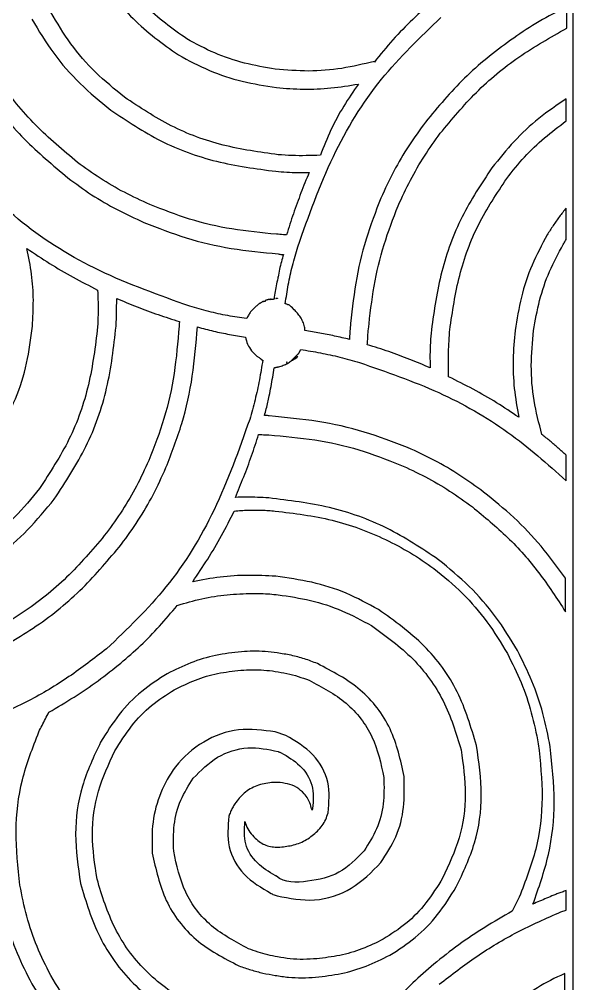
# Model space of a CAD drawing. Extents: x 0 to 371, y 0 to 260.
# Drawn here: x 345.78 to 370.44, y 79.53 to 122.5 of the extents above; entities that cross this region are included whole.
import ezdxf

# ---------------------------------------------------------------- set-up
doc = ezdxf.new("R2010")
doc.units = 0
doc.layers.add('Layer_1', color=7, linetype='CONTINUOUS')

msp = doc.modelspace()

# ---------------------------------------------------------------- linework, layer by layer
at = {"layer": 'Layer_1', "color": 7}
for points in [[(0.02646, 259.95312), (370.443122, 259.95312), (370.443122, 0.661457), (0.02646, 0.661457)], [(350.123332, 110.066873)], [(356.951328, 110.016232)], [(357.273273, 110.077726)], [(356.658329, 109.934582)], [(353.72156, 108.796667)], [(357.716662, 107.235522)], [(357.901659, 107.288748)], [(356.284711, 100.634374)], [(356.181867, 96.92349)]]:
    msp.add_lwpolyline(points, close=True, dxfattribs=at)
for points in [[(370.178431, 122.105415), (370.178431, 123.031456)], [(361.605825, 120.59698), (361.605825, 120.623335)], [(370.152079, 117.977502), (370.152079, 118.95677)], [(370.152079, 112.685835), (370.152079, 114.088334)], [(357.319787, 111.01927), (357.319787, 111.045625)], [(356.922912, 110.013647), (356.89656, 110.013647)], [(357.055204, 110.013647), (357.028851, 110.013647), (357.002499, 110.013647), (356.949265, 110.013647)], [(357.134791, 110.040002), (357.107909, 110.040002)], [(357.293435, 110.066873), (357.213848, 110.066873)], [(356.341041, 109.722709), (356.208749, 109.590417)], [(356.711034, 109.934582), (356.684681, 109.934582), (356.658329, 109.934582)], [(356.737916, 109.960937), (356.764268, 109.960937)], [(357.663957, 109.828645), (357.637076, 109.828645)], [(358.03395, 109.564062), (357.954893, 109.643127), (357.901659, 109.696353)], [(358.510412, 108.63802), (358.510412, 108.69073)], [(358.113537, 107.500105), (358.193124, 107.579687)], [(358.245829, 107.632397), (358.325415, 107.791044)], [(357.901659, 107.288748), (357.92854, 107.315103), (358.007598, 107.394169)], [(357.134791, 106.970939), (357.161143, 106.970939)], [(370.152079, 101.943855), (370.152079, 103.08177)], [(370.125726, 96.096667), (370.125726, 97.604586)], [(357.663957, 90.593127), (357.187496, 90.75229)], [(357.293435, 88.503332), (357.028851, 88.503332)], [(357.187496, 85.61927), (357.399374, 85.61927)], [(368.061765, 83.396667), (367.744476, 82.761564)], [(369.913848, 82.735209), (370.152079, 82.81479), (370.152079, 83.687606)], [(370.099374, 79.057397), (370.099374, 79.983439)]]:
    msp.add_lwpolyline(points, dxfattribs=at)
for points, knots in [([(348.508951, 126.973335), (348.756115, 126.156789), (349.247881, 124.532166), (350.77769, 122.41169), (352.169622, 121.418034), (352.874576, 120.91479)], [0, 0, 0, 0, 2.54814, 5.069855, 7.657553, 7.657553, 7.657553, 7.657553]), ([(353.245098, 121.628958), (352.60273, 122.08803), (351.330804, 122.997016), (349.930243, 124.931037), (349.477092, 126.415111), (349.249996, 127.158853)], [0, 0, 0, 0, 2.359117, 4.671186, 6.993906, 6.993906, 6.993906, 6.993906]), ([(364.251659, 123.34875), (363.937362, 123.069505), (363.30597, 122.508527), (362.41397, 121.595467), (361.876427, 120.931317), (361.605825, 120.59698)], [0, 0, 0, 0, 1.261157, 2.533544, 3.823379, 3.823379, 3.823379, 3.823379]), ([(370.178431, 123.031456), (370.158614, 123.022407), (370.117346, 123.003561), (370.054527, 122.979756), (369.193286, 122.587814), (367.656729, 121.612775), (365.567319, 119.950249), (364.440011, 118.595692), (363.881665, 117.924792)], [0, 0, 0, 0, 0.065342, 0.136071, 0.201412, 2.903263, 5.564705, 8.17648, 8.17648, 8.17648, 8.17648]), ([(346.339579, 122.50229), (346.650924, 121.989694), (347.272512, 120.966314), (348.465984, 119.603841), (349.392713, 118.838723), (349.858749, 118.453958)], [0, 0, 0, 0, 1.797007, 3.587658, 5.399076, 5.399076, 5.399076, 5.399076]), ([(350.466973, 119.035835), (350.027573, 119.393919), (349.155324, 120.104747), (348.042206, 121.380558), (347.471321, 122.340082), (347.186034, 122.819583)], [0, 0, 0, 0, 1.698782, 3.372239, 5.043885, 5.043885, 5.043885, 5.043885]), ([(358.193124, 112.368542), (358.675155, 113.729042), (359.608282, 116.362731), (361.743811, 119.881708), (363.646027, 121.699089), (364.569476, 122.581355)], [0, 0, 0, 0, 4.325799, 8.373985, 12.193381, 12.193381, 12.193381, 12.193381]), ([(364.543124, 117.42198), (365.060926, 118.045591), (366.103048, 119.300663), (368.011584, 120.884713), (369.452502, 121.69646), (370.178431, 122.105415)], [0, 0, 0, 0, 2.42846, 4.88749, 7.384141, 7.384141, 7.384141, 7.384141]), ([(348.376659, 116.125419), (347.73717, 116.662544), (346.450776, 117.743023), (344.837256, 119.718446), (344.005986, 121.200626), (343.587807, 121.946252)], [0, 0, 0, 0, 2.501839, 5.032693, 7.594724, 7.594724, 7.594724, 7.594724]), ([(357.187496, 120.279687), (356.728681, 120.359318), (355.809102, 120.51892), (354.476148, 120.965564), (353.654674, 121.408244), (353.245098, 121.628958)], [0, 0, 0, 0, 1.39603, 2.797992, 4.192055, 4.192055, 4.192055, 4.192055]), ([(342.926348, 121.549377), (343.365328, 120.761835), (344.236722, 119.19853), (345.934955, 117.126696), (347.284844, 115.997089), (347.953431, 115.437605)], [0, 0, 0, 0, 2.701851, 5.363294, 7.97507, 7.97507, 7.97507, 7.97507]), ([(352.874576, 120.91479), (353.32774, 120.671228), (354.235002, 120.183604), (355.71282, 119.703082), (356.730901, 119.540776), (357.240201, 119.459581)], [0, 0, 0, 0, 1.541296, 3.085767, 4.63181, 4.63181, 4.63181, 4.63181]), ([(361.605825, 120.623335), (361.124452, 120.508811), (360.161044, 120.279606), (358.671707, 120.15757), (357.682612, 120.23895), (357.187496, 120.279687)], [0, 0, 0, 0, 1.483276, 2.968589, 4.457329, 4.457329, 4.457329, 4.457329]), ([(357.240201, 119.459581), (357.641664, 119.427859), (358.450164, 119.363974), (359.675562, 119.418001), (360.485038, 119.551279), (360.891662, 119.618228)], [0, 0, 0, 0, 1.207444, 2.431651, 3.667319, 3.667319, 3.667319, 3.667319]), ([(360.891662, 119.618228), (360.668948, 119.292698), (360.220042, 118.636555), (359.647798, 117.574623), (359.349032, 116.822754), (359.198223, 116.443228)], [0, 0, 0, 0, 1.182846, 2.384164, 3.60865, 3.60865, 3.60865, 3.60865]), ([(357.319787, 116.469583), (356.494199, 116.583108), (354.854691, 116.808553), (352.51205, 117.67296), (351.147453, 118.582351), (350.466973, 119.035835)], [0, 0, 0, 0, 2.496035, 4.956793, 7.404471, 7.404471, 7.404471, 7.404471]), ([(370.152079, 118.95677), (369.739074, 118.6762), (368.91024, 118.113143), (367.79792, 117.077891), (367.164261, 116.286636), (366.844787, 115.887707)], [0, 0, 0, 0, 1.496495, 3.003224, 4.535316, 4.535316, 4.535316, 4.535316]), ([(349.858749, 118.453958), (350.587186, 117.968508), (352.049604, 116.993914), (354.56625, 116.077921), (356.326935, 115.845581), (357.213848, 115.728544)], [0, 0, 0, 0, 2.619891, 5.259719, 7.939247, 7.939247, 7.939247, 7.939247]), ([(363.881665, 117.924792), (363.630092, 117.577116), (363.120843, 116.873331), (362.456025, 115.739895), (362.084015, 114.939609), (361.89729, 114.537919)], [0, 0, 0, 0, 1.287007, 2.605232, 3.933695, 3.933695, 3.933695, 3.933695]), ([(367.506245, 115.41125), (367.763032, 115.735288), (368.274686, 116.380944), (369.168773, 117.237156), (369.824275, 117.730694), (370.152079, 117.977502)], [0, 0, 0, 0, 1.239336, 2.469414, 3.699884, 3.699884, 3.699884, 3.699884]), ([(362.664159, 114.19427), (362.840079, 114.576171), (363.190054, 115.335925), (363.81953, 116.416144), (364.302799, 117.087915), (364.543124, 117.42198)], [0, 0, 0, 0, 1.260982, 2.508596, 3.74276, 3.74276, 3.74276, 3.74276]), ([(359.198223, 116.443228), (358.986932, 116.436245), (358.566378, 116.422345), (357.939419, 116.426805), (357.525144, 116.455406), (357.319787, 116.469583)], [0, 0, 0, 0, 0.634212, 1.262339, 1.879756, 1.879756, 1.879756, 1.879756]), ([(353.37739, 109.722709), (352.01689, 110.20474), (349.383201, 111.137867), (345.864226, 113.273398), (344.046845, 115.175614), (343.164579, 116.099064)], [0, 0, 0, 0, 4.325799, 8.373984, 12.193381, 12.193381, 12.193381, 12.193381]), ([(351.604893, 114.24698), (351.222957, 114.42287), (350.463124, 114.772789), (349.382623, 115.401904), (348.710762, 115.885124), (348.376659, 116.125419)], [0, 0, 0, 0, 1.261045, 2.508749, 3.742947, 3.742947, 3.742947, 3.742947]), ([(357.213848, 115.728544), (357.375097, 115.714302), (357.70108, 115.68551), (358.195652, 115.676225), (358.528188, 115.675964), (358.695409, 115.675833)], [0, 0, 0, 0, 0.485488, 0.981473, 1.483178, 1.483178, 1.483178, 1.483178]), ([(358.695409, 115.675833), (358.573587, 115.373682), (358.328932, 114.766874), (357.990507, 113.841375), (357.790615, 113.213018), (357.69031, 112.897709)], [0, 0, 0, 0, 0.977334, 1.96277, 2.955324, 2.955324, 2.955324, 2.955324]), ([(366.844787, 115.887707), (366.373001, 115.173635), (365.422397, 113.734851), (364.51744, 111.266545), (364.270564, 109.535863), (364.146249, 108.664375)], [0, 0, 0, 0, 2.561757, 5.16169, 7.798819, 7.798819, 7.798819, 7.798819]), ([(347.953431, 115.437605), (348.300356, 115.180996), (348.999964, 114.663518), (350.139101, 114.006802), (350.938832, 113.63825), (351.34031, 113.45323)], [0, 0, 0, 0, 1.293786, 2.609047, 3.934959, 3.934959, 3.934959, 3.934959]), ([(364.966351, 108.664375), (365.085743, 109.47642), (365.32313, 111.091015), (366.165022, 113.400304), (367.060971, 114.743634), (367.506245, 115.41125)], [0, 0, 0, 0, 2.45932, 4.889889, 7.291337, 7.291337, 7.291337, 7.291337]), ([(361.89729, 114.537919), (361.661684, 113.929689), (361.183904, 112.696273), (360.734163, 110.728271), (360.592812, 109.376268), (360.52114, 108.69073)], [0, 0, 0, 0, 1.954999, 3.964496, 6.031497, 6.031497, 6.031497, 6.031497]), ([(357.240201, 112.924064), (356.578817, 112.988712), (355.273052, 113.116346), (353.376303, 113.553844), (352.189016, 114.018419), (351.604893, 114.24698)], [0, 0, 0, 0, 1.992575, 3.933927, 5.81399, 5.81399, 5.81399, 5.81399]), ([(361.341242, 108.69073), (361.412959, 109.334853), (361.554673, 110.607652), (361.993343, 112.457699), (362.442751, 113.621102), (362.664159, 114.19427)], [0, 0, 0, 0, 1.943386, 3.84017, 5.682105, 5.682105, 5.682105, 5.682105]), ([(370.152079, 114.088334), (370.04975, 113.963249), (369.845087, 113.713073), (369.567876, 113.311688), (369.393524, 113.036463), (369.305624, 112.897709)], [0, 0, 0, 0, 0.484647, 0.969317, 1.462103, 1.462103, 1.462103, 1.462103]), ([(351.34031, 113.45323), (351.961596, 113.20879), (353.223365, 112.712357), (355.236774, 112.24965), (356.620728, 112.117832), (357.319787, 112.051248)], [0, 0, 0, 0, 2.001067, 4.063967, 6.169534, 6.169534, 6.169534, 6.169534]), ([(357.69031, 112.897709), (357.643537, 112.899455), (357.54593, 112.903101), (357.396378, 112.919385), (357.292863, 112.922486), (357.240201, 112.924064)], [0, 0, 0, 0, 0.14038, 0.292952, 0.450952, 0.450952, 0.450952, 0.450952]), ([(369.305624, 112.897709), (369.069228, 112.455254), (368.596137, 111.56978), (368.119133, 110.13019), (367.957699, 109.136291), (367.876768, 108.63802)], [0, 0, 0, 0, 1.503159, 3.008233, 4.521331, 4.521331, 4.521331, 4.521331]), ([(370.019787, 112.474478), (370.03533, 112.498505), (370.06494, 112.544276), (370.106926, 112.616038), (370.136536, 112.661809), (370.152079, 112.685835)], [0, 0, 0, 0, 0.085838, 0.163521, 0.249359, 0.249359, 0.249359, 0.249359]), ([(346.365931, 108.823022), (346.3889, 109.210575), (346.434758, 109.984345), (346.355012, 111.148445), (346.203544, 111.908422), (346.127701, 112.28896)], [0, 0, 0, 0, 1.163995, 2.323974, 3.487322, 3.487322, 3.487322, 3.487322]), ([(346.127701, 112.28896), (346.460103, 112.064371), (347.12909, 111.612366), (348.183451, 110.999253), (348.910469, 110.625149), (349.276348, 110.436877)], [0, 0, 0, 0, 1.203234, 2.421603, 3.655969, 3.655969, 3.655969, 3.655969]), ([(357.637076, 109.828645), (357.677779, 110.111435), (357.759649, 110.680233), (357.946176, 111.528708), (358.110405, 112.087229), (358.193124, 112.368542)], [0, 0, 0, 0, 0.85693, 1.723612, 2.603132, 2.603132, 2.603132, 2.603132]), ([(368.69687, 108.63802), (368.776238, 109.085806), (368.934942, 109.9812), (369.378082, 111.275897), (369.806237, 112.075608), (370.019787, 112.474478)], [0, 0, 0, 0, 1.363155, 2.725773, 4.081693, 4.081693, 4.081693, 4.081693]), ([(357.319787, 112.051248), (357.346095, 112.04411), (357.398116, 112.029995), (357.478544, 112.02462), (357.531563, 112.024458), (357.558018, 112.024377)], [0, 0, 0, 0, 0.081581, 0.16132, 0.240729, 0.240729, 0.240729, 0.240729]), ([(357.558018, 112.024377), (357.524372, 111.916327), (357.45641, 111.698075), (357.377891, 111.362091), (357.339197, 111.133788), (357.319787, 111.01927)], [0, 0, 0, 0, 0.339427, 0.685611, 1.034027, 1.034027, 1.034027, 1.034027]), ([(357.319787, 111.045625), (357.295178, 110.933398), (357.246529, 110.711549), (357.187277, 110.375753), (357.152368, 110.152443), (357.134791, 110.040002)], [0, 0, 0, 0, 0.344646, 0.681296, 1.02272, 1.02272, 1.02272, 1.02272]), ([(349.276348, 110.436877), (349.283412, 110.254005), (349.297459, 109.890328), (349.297459, 109.343216), (349.283412, 108.979539), (349.276348, 108.796667)], [0, 0, 0, 0, 0.548995, 1.091782, 1.640777, 1.640777, 1.640777, 1.640777]), ([(350.096451, 108.823022), (350.103607, 108.957922), (350.118121, 109.231535), (350.123033, 109.646368), (350.123232, 109.926066), (350.123332, 110.066873)], [0, 0, 0, 0, 0.405228, 0.82191, 1.244346, 1.244346, 1.244346, 1.244346]), ([(350.123332, 110.066873), (350.42542, 109.937934), (351.032349, 109.678881), (351.967983, 109.333636), (352.606136, 109.135014), (352.92781, 109.034895)], [0, 0, 0, 0, 0.985275, 1.979534, 2.990112, 2.990112, 2.990112, 2.990112]), ([(356.89656, 110.013647), (356.881248, 110.012393), (356.853953, 110.010157), (356.82072, 109.993993), (356.796373, 109.987501), (356.779686, 109.986296), (356.770791, 109.98075), (356.764699, 109.973064), (356.755432, 109.969728), (356.74716, 109.9645), (356.741034, 109.962139), (356.737916, 109.960937)], [0, 0, 0, 0, 0.045619, 0.081319, 0.109622, 0.121043, 0.130714, 0.140091, 0.149836, 0.15947, 0.169464, 0.169464, 0.169464, 0.169464]), ([(356.949265, 110.013647), (356.949382, 110.014045), (356.949614, 110.014831), (356.950814, 110.015155), (356.952957, 110.019188), (356.939993, 110.013593), (356.932873, 110.014263), (356.926225, 110.013852), (356.922912, 110.013647)], [0, 0, 0, 0, 0.001162, 0.002294, 0.003407, 0.01295, 0.022484, 0.031958, 0.031958, 0.031958, 0.031958]), ([(356.951328, 110.016232), (356.95722, 110.017199), (356.969395, 110.019196), (356.984593, 110.025442), (357.013926, 110.044709), (356.977838, 110.038691), (356.958963, 110.035106), (356.953816, 110.022383), (356.951328, 110.016232)], [0, 0, 0, 0, 0.017372, 0.035898, 0.057483, 0.081236, 0.100832, 0.119172, 0.119172, 0.119172, 0.119172]), ([(357.107909, 110.040002), (357.106273, 110.032878), (357.102962, 110.018453), (357.078433, 110.013548), (357.063465, 110.013612), (357.055204, 110.013647)], [0, 0, 0, 0, 0.020156, 0.040808, 0.066249, 0.066249, 0.066249, 0.066249]), ([(357.213848, 110.066873), (357.220521, 110.067783), (357.234048, 110.069628), (357.252918, 110.077931), (357.266583, 110.077794), (357.273273, 110.077726)], [0, 0, 0, 0, 0.020148, 0.040845, 0.060696, 0.060696, 0.060696, 0.060696]), ([(357.273273, 110.077726), (357.275533, 110.07718), (357.280263, 110.076035), (357.287233, 110.072431), (357.291281, 110.068803), (357.293435, 110.066873)], [0, 0, 0, 0, 0.00696, 0.01457, 0.023222, 0.023222, 0.023222, 0.023222]), ([(355.917284, 109.167187), (355.634498, 109.207857), (355.065718, 109.289657), (354.21721, 109.475859), (353.6587, 109.640023), (353.37739, 109.722709)], [0, 0, 0, 0, 0.856908, 1.723535, 2.603017, 2.603017, 2.603017, 2.603017]), ([(356.208749, 109.590417), (356.167889, 109.551525), (356.085216, 109.472834), (355.9961, 109.323457), (355.943768, 109.219698), (355.917284, 109.167187)], [0, 0, 0, 0, 0.168472, 0.340879, 0.517537, 0.517537, 0.517537, 0.517537]), ([(356.658329, 109.934582), (356.642848, 109.92593), (356.613337, 109.909437), (356.570483, 109.88121), (356.53785, 109.855669), (356.505537, 109.851114), (356.493848, 109.832503), (356.460067, 109.828078), (356.426791, 109.795391), (356.388421, 109.754337), (356.356899, 109.733294), (356.341041, 109.722709)], [0, 0, 0, 0, 0.053143, 0.101304, 0.154447, 0.175151, 0.193764, 0.214468, 0.271328, 0.327494, 0.384354, 0.384354, 0.384354, 0.384354]), ([(356.658329, 109.934582), (356.651466, 109.9348), (356.639224, 109.93519), (356.6234, 109.926039), (356.593308, 109.901524), (356.628193, 109.913223), (356.637325, 109.929952), (356.651099, 109.932988), (356.658329, 109.934582)], [0, 0, 0, 0, 0.019574, 0.034912, 0.061979, 0.082727, 0.101511, 0.122259, 0.122259, 0.122259, 0.122259]), ([(356.764268, 109.960937), (356.758152, 109.954261), (356.748545, 109.943775), (356.729674, 109.933611), (356.717729, 109.934233), (356.711034, 109.934582)], [0, 0, 0, 0, 0.027074, 0.042528, 0.062232, 0.062232, 0.062232, 0.062232]), ([(357.796249, 109.775419), (357.780548, 109.776957), (357.749805, 109.779967), (357.707688, 109.804685), (357.679302, 109.820238), (357.663957, 109.828645)], [0, 0, 0, 0, 0.046733, 0.091501, 0.144175, 0.144175, 0.144175, 0.144175]), ([(357.901659, 109.696353), (357.892695, 109.705294), (357.873749, 109.724189), (357.839288, 109.752091), (357.811558, 109.767121), (357.796249, 109.775419)], [0, 0, 0, 0, 0.037982, 0.080276, 0.132409, 0.132409, 0.132409, 0.132409]), ([(358.510412, 108.69073), (358.496646, 108.768111), (358.46935, 108.921541), (358.372003, 109.133919), (358.272351, 109.291876), (358.184858, 109.408416), (358.111838, 109.48601), (358.060227, 109.53773), (358.03395, 109.564062)], [0, 0, 0, 0, 0.234925, 0.465812, 0.694772, 0.794785, 0.902403, 1.014023, 1.014023, 1.014023, 1.014023]), ([(344.884371, 104.113748), (345.14357, 104.601803), (345.661947, 105.577874), (346.160827, 107.172692), (346.297448, 108.271987), (346.365931, 108.823022)], [0, 0, 0, 0, 1.655626, 3.311124, 4.974999, 4.974999, 4.974999, 4.974999]), ([(349.276348, 108.796667), (349.169431, 107.931958), (348.956837, 106.212564), (348.092888, 103.747425), (347.151802, 102.313416), (346.683749, 101.600207)], [0, 0, 0, 0, 2.610138, 5.190015, 7.742729, 7.742729, 7.742729, 7.742729]), ([(347.345207, 101.12375), (347.846312, 101.889113), (348.851734, 103.424746), (349.7832, 106.059559), (349.991649, 107.898476), (350.096451, 108.823022)], [0, 0, 0, 0, 2.738091, 5.493735, 8.280045, 8.280045, 8.280045, 8.280045]), ([(352.901457, 108.823022), (352.843951, 108.120171), (352.730613, 106.73494), (352.28702, 104.719602), (351.794346, 103.462688), (351.551659, 102.843542)], [0, 0, 0, 0, 2.114459, 4.167331, 6.160257, 6.160257, 6.160257, 6.160257]), ([(352.319056, 102.526248), (352.570685, 103.176312), (353.082409, 104.498316), (353.544217, 106.610975), (353.66201, 108.062737), (353.72156, 108.796667)], [0, 0, 0, 0, 2.089101, 4.248505, 6.456337, 6.456337, 6.456337, 6.456337]), ([(352.92781, 109.034895), (352.920737, 109.010879), (352.90733, 108.965358), (352.901339, 108.893739), (352.901417, 108.847204), (352.901457, 108.823022)], [0, 0, 0, 0, 0.074913, 0.141994, 0.214569, 0.214569, 0.214569, 0.214569]), ([(353.72156, 108.796667), (353.958975, 108.731426), (354.430793, 108.601772), (355.147705, 108.458939), (355.6262, 108.384277), (355.864579, 108.347082)], [0, 0, 0, 0, 0.738447, 1.467521, 2.191316, 2.191316, 2.191316, 2.191316]), ([(355.864579, 108.347082), (355.890521, 108.236574), (355.941874, 108.017826), (356.120173, 107.725805), (356.284765, 107.57554), (356.367393, 107.500105)], [0, 0, 0, 0, 0.339026, 0.671095, 1.005853, 1.005853, 1.005853, 1.005853]), ([(360.494787, 108.241145), (360.274551, 108.292246), (359.835274, 108.394171), (359.173542, 108.526601), (358.731101, 108.60094), (358.510412, 108.63802)], [0, 0, 0, 0, 0.678238, 1.352795, 2.024117, 2.024117, 2.024117, 2.024117]), ([(360.52114, 108.69073), (360.519575, 108.640071), (360.516502, 108.540595), (360.499425, 108.39128), (360.496352, 108.291804), (360.494787, 108.241145)], [0, 0, 0, 0, 0.151991, 0.298453, 0.450443, 0.450443, 0.450443, 0.450443]), ([(361.288537, 108.002917), (361.295717, 108.081909), (361.309886, 108.237799), (361.319285, 108.467662), (361.334046, 108.617621), (361.341242, 108.69073)], [0, 0, 0, 0, 0.237922, 0.469539, 0.689887, 0.689887, 0.689887, 0.689887]), ([(364.146249, 108.664375), (364.130396, 108.478943), (364.09856, 108.10656), (364.077004, 107.541367), (364.087642, 107.162356), (364.093015, 106.970939)], [0, 0, 0, 0, 0.558306, 1.121186, 1.695539, 1.695539, 1.695539, 1.695539]), ([(364.913117, 106.574064), (364.907751, 106.809579), (364.897107, 107.27677), (364.918692, 107.974117), (364.950502, 108.434825), (364.966351, 108.664375)], [0, 0, 0, 0, 0.706629, 1.401736, 2.092012, 2.092012, 2.092012, 2.092012]), ([(367.876768, 108.63802), (367.837993, 108.210592), (367.760149, 107.352485), (367.81337, 106.054585), (367.961364, 105.201859), (368.035412, 104.775207)], [0, 0, 0, 0, 1.28672, 2.583227, 3.881496, 3.881496, 3.881496, 3.881496]), ([(369.067393, 104.007812), (368.938615, 104.508911), (368.680412, 105.513632), (368.554011, 107.078023), (368.649152, 108.11694), (368.69687, 108.63802)], [0, 0, 0, 0, 1.550462, 3.108725, 4.676749, 4.676749, 4.676749, 4.676749]), ([(364.093015, 106.970939), (363.790927, 107.099878), (363.183998, 107.358931), (362.248364, 107.704176), (361.610211, 107.902798), (361.288537, 108.002917)], [0, 0, 0, 0, 0.985275, 1.979534, 2.990112, 2.990112, 2.990112, 2.990112]), ([(356.367393, 107.500105), (356.385316, 107.489419), (356.422114, 107.467479), (356.471316, 107.426795), (356.508114, 107.404855), (356.526037, 107.394169)], [0, 0, 0, 0, 0.062523, 0.128365, 0.190888, 0.190888, 0.190888, 0.190888]), ([(357.901659, 107.288748), (357.936773, 107.306386), (358.006339, 107.341328), (358.107297, 107.398563), (358.164758, 107.448901), (358.193124, 107.47375)], [0, 0, 0, 0, 0.117968, 0.233715, 0.346566, 0.346566, 0.346566, 0.346566]), ([(358.193124, 107.47375), (358.164017, 107.453852), (358.102201, 107.411592), (358.007134, 107.346431), (357.937, 107.308076), (357.901659, 107.288748)], [0, 0, 0, 0, 0.105794, 0.22468, 0.345444, 0.345444, 0.345444, 0.345444]), ([(358.007598, 107.394169), (358.014742, 107.396084), (358.030012, 107.400176), (358.042461, 107.424193), (358.054832, 107.449339), (358.083758, 107.452312), (358.094303, 107.478443), (358.106522, 107.492204), (358.113537, 107.500105)], [0, 0, 0, 0, 0.021215, 0.045348, 0.077606, 0.098644, 0.122427, 0.154496, 0.154496, 0.154496, 0.154496]), ([(358.193124, 107.579687), (358.201122, 107.586629), (358.215053, 107.59872), (358.240193, 107.610013), (358.244029, 107.625247), (358.245829, 107.632397)], [0, 0, 0, 0, 0.032068, 0.055851, 0.07689, 0.07689, 0.07689, 0.07689]), ([(358.325415, 107.791044), (358.616868, 107.743287), (359.202349, 107.647351), (360.07742, 107.456442), (360.654169, 107.291939), (360.944367, 107.209167)], [0, 0, 0, 0, 0.885953, 1.779734, 2.684886, 2.684886, 2.684886, 2.684886]), ([(356.631976, 107.315103), (356.584042, 107.021359), (356.487441, 106.429385), (356.297887, 105.545031), (356.132511, 104.961771), (356.049576, 104.66927)], [0, 0, 0, 0, 0.892845, 1.799324, 2.711236, 2.711236, 2.711236, 2.711236]), ([(356.526037, 107.394169), (356.527802, 107.38696), (356.531562, 107.371603), (356.557398, 107.361457), (356.573354, 107.33963), (356.599524, 107.33776), (356.611417, 107.319169), (356.624893, 107.316504), (356.631976, 107.315103)], [0, 0, 0, 0, 0.021038, 0.044821, 0.07689, 0.097723, 0.116523, 0.137357, 0.137357, 0.137357, 0.137357]), ([(357.161143, 106.970939), (357.171899, 106.978012), (357.193877, 106.992466), (357.23168, 106.997435), (357.265128, 106.995507), (357.294732, 107.003111), (357.318479, 107.018629), (357.337143, 107.022364), (357.34614, 107.024165)], [0, 0, 0, 0, 0.038178, 0.078013, 0.111372, 0.138653, 0.167968, 0.195248, 0.195248, 0.195248, 0.195248]), ([(357.34614, 107.024165), (357.414283, 107.043336), (357.54799, 107.080953), (357.737805, 107.166768), (357.847102, 107.248134), (357.901659, 107.288748)], [0, 0, 0, 0, 0.212295, 0.416549, 0.62012, 0.62012, 0.62012, 0.62012]), ([(357.716662, 107.235522), (357.715205, 107.228392), (357.712689, 107.216079), (357.700844, 107.21131), (357.688257, 107.207114), (357.692451, 107.219703), (357.697219, 107.231548), (357.709532, 107.234065), (357.716662, 107.235522)], [0, 0, 0, 0, 0.019808, 0.034208, 0.041106, 0.048005, 0.062406, 0.082213, 0.082213, 0.082213, 0.082213]), ([(360.944367, 107.209167), (362.13485, 106.798538), (364.447826, 106.000732), (367.583533, 104.231972), (369.311566, 102.692603), (370.152079, 101.943855)], [0, 0, 0, 0, 3.774307, 7.33306, 10.703327, 10.703327, 10.703327, 10.703327]), ([(356.711034, 104.854272), (356.737435, 104.951232), (356.790114, 105.144696), (356.864346, 105.435078), (356.931962, 105.76878), (357.000977, 106.141742), (357.077292, 106.555329), (357.115564, 106.831965), (357.134791, 106.970939)], [0, 0, 0, 0, 0.301481, 0.601542, 0.898921, 1.322666, 1.739535, 2.160372, 2.160372, 2.160372, 2.160372]), ([(368.035412, 104.775207), (367.709138, 104.993154), (367.048655, 105.434349), (366.004961, 106.033547), (365.278954, 106.392956), (364.913117, 106.574064)], [0, 0, 0, 0, 1.176896, 2.382414, 3.6069, 3.6069, 3.6069, 3.6069]), ([(356.922912, 104.827917), (356.898896, 104.83499), (356.853374, 104.848398), (356.781752, 104.85439), (356.735217, 104.854312), (356.711034, 104.854272)], [0, 0, 0, 0, 0.074914, 0.141998, 0.214575, 0.214575, 0.214575, 0.214575]), ([(356.049576, 104.66927), (355.567544, 103.30877), (354.634417, 100.675081), (352.498888, 97.156104), (350.596673, 95.338723), (349.673223, 94.456457)], [0, 0, 0, 0, 4.325799, 8.373985, 12.193381, 12.193381, 12.193381, 12.193381]), ([(363.087915, 103.425419), (362.448515, 103.669981), (361.14807, 104.167386), (359.073198, 104.630311), (357.645803, 104.761485), (356.922912, 104.827917)], [0, 0, 0, 0, 2.051895, 4.173252, 6.349978, 6.349978, 6.349978, 6.349978]), ([(355.414999, 101.203332), (355.538632, 101.505959), (355.787846, 102.115984), (356.14298, 103.047447), (356.344754, 103.685981), (356.446451, 104.007812)], [0, 0, 0, 0, 0.980758, 1.976979, 2.989327, 2.989327, 2.989327, 2.989327]), ([(356.446451, 104.007812), (356.497155, 104.006245), (356.59676, 104.003168), (356.746251, 103.9861), (356.845855, 103.983023), (356.89656, 103.981457)], [0, 0, 0, 0, 0.152126, 0.29884, 0.450966, 0.450966, 0.450966, 0.450966]), ([(370.152079, 103.08177), (370.035347, 103.187864), (369.800663, 103.401162), (369.439215, 103.710312), (369.191075, 103.908852), (369.067393, 104.007812)], [0, 0, 0, 0, 0.47321, 0.951367, 1.426544, 1.426544, 1.426544, 1.426544]), ([(356.89656, 103.981457), (357.584042, 103.923867), (358.940254, 103.810259), (360.910234, 103.374046), (362.139711, 102.894257), (362.743745, 102.65854)], [0, 0, 0, 0, 2.068543, 4.080665, 6.023909, 6.023909, 6.023909, 6.023909]), ([(366.474265, 101.441044), (366.126631, 101.692612), (365.422961, 102.20183), (364.289738, 102.866715), (363.489564, 103.2387), (363.087915, 103.425419)], [0, 0, 0, 0, 1.286896, 2.604903, 3.933244, 3.933244, 3.933244, 3.933244]), ([(351.551659, 102.843542), (351.375775, 102.461647), (351.025882, 101.701927), (350.3967, 100.621639), (349.913512, 99.949892), (349.673223, 99.615832)], [0, 0, 0, 0, 1.260922, 2.508408, 3.742494, 3.742494, 3.742494, 3.742494]), ([(350.334681, 99.11302), (350.590781, 99.464527), (351.105315, 100.170748), (351.768797, 101.314603), (352.134657, 102.120209), (352.319056, 102.526248)], [0, 0, 0, 0, 1.304167, 2.620229, 3.957614, 3.957614, 3.957614, 3.957614]), ([(362.743745, 102.65854), (363.125646, 102.482621), (363.885398, 102.132648), (364.965616, 101.503177), (365.637386, 101.01991), (365.97145, 100.779586)], [0, 0, 0, 0, 1.260979, 2.508588, 3.74275, 3.74275, 3.74275, 3.74275]), ([(346.683749, 101.600207), (346.326273, 101.16164), (345.616539, 100.290906), (344.328874, 99.19779), (342.991699, 98.33041), (341.625663, 97.684962), (340.275791, 97.222207), (339.344294, 97.036155), (338.878541, 96.943127)], [0, 0, 0, 0, 1.694337, 3.363945, 5.041935, 6.462994, 7.886567, 9.310169, 9.310169, 9.310169, 9.310169]), ([(370.125726, 97.604586), (369.770598, 98.084709), (369.064788, 99.038945), (367.843667, 100.332106), (366.929756, 101.072188), (366.474265, 101.441044)], [0, 0, 0, 0, 1.790739, 3.55906, 5.316092, 5.316092, 5.316092, 5.316092]), ([(343.296871, 97.604586), (343.809467, 97.91593), (344.832847, 98.537517), (346.195324, 99.730987), (346.960442, 100.657715), (347.345207, 101.12375)], [0, 0, 0, 0, 1.797008, 3.587658, 5.399077, 5.399077, 5.399077, 5.399077]), ([(356.89656, 101.176461), (356.731324, 101.185162), (356.402963, 101.202453), (355.908858, 101.219545), (355.580268, 101.208757), (355.414999, 101.203332)], [0, 0, 0, 0, 0.496431, 0.98652, 1.482457, 1.482457, 1.482457, 1.482457]), ([(364.463537, 98.425207), (363.713864, 98.924821), (362.208898, 99.927795), (359.614433, 100.846183), (357.805475, 101.066009), (356.89656, 101.176461)], [0, 0, 0, 0, 2.695624, 5.41146, 8.15407, 8.15407, 8.15407, 8.15407]), ([(353.509681, 97.445939), (353.735924, 97.778481), (354.191197, 98.447663), (354.813432, 99.497281), (355.17861, 100.228062), (355.361765, 100.594584)], [0, 0, 0, 0, 1.206481, 2.427829, 3.656768, 3.656768, 3.656768, 3.656768]), ([(355.361765, 100.594584), (355.463779, 100.602534), (355.668388, 100.618479), (355.976209, 100.631695), (356.18191, 100.633482), (356.284711, 100.634374)], [0, 0, 0, 0, 0.306958, 0.615659, 0.924058, 0.924058, 0.924058, 0.924058]), ([(356.284711, 100.634374), (356.386749, 100.633492), (356.589434, 100.631738), (356.890551, 100.618643), (357.089185, 100.602549), (357.187496, 100.594584)], [0, 0, 0, 0, 0.306113, 0.608053, 0.903934, 0.903934, 0.903934, 0.903934]), ([(357.187496, 100.594584), (358.040274, 100.489846), (359.732018, 100.282067), (362.130856, 99.394944), (364.070781, 98.239611), (365.552128, 96.951245), (366.665121, 95.680809), (367.242957, 94.724124), (367.532598, 94.244584)], [0, 0, 0, 0, 2.570321, 5.099013, 7.607713, 9.302049, 10.971656, 12.649645, 12.649645, 12.649645, 12.649645]), ([(365.97145, 100.779586), (366.505279, 100.3392), (367.58011, 99.45251), (368.977447, 97.872139), (369.741989, 96.690002), (370.125726, 96.096667)], [0, 0, 0, 0, 2.074103, 4.176081, 6.294244, 6.294244, 6.294244, 6.294244]), ([(349.673223, 99.615832), (349.136093, 98.976306), (348.05559, 97.689824), (346.080243, 96.076038), (344.598023, 95.244678), (343.85239, 94.826461)], [0, 0, 0, 0, 2.50194, 5.032952, 7.595052, 7.595052, 7.595052, 7.595052]), ([(344.222912, 94.085937), (345.010454, 94.524917), (346.573759, 95.396311), (348.645592, 97.094544), (349.775198, 98.444433), (350.334681, 99.11302)], [0, 0, 0, 0, 2.70185, 5.363292, 7.975068, 7.975068, 7.975068, 7.975068]), ([(367.982707, 94.376875), (367.671362, 94.889472), (367.049774, 95.912851), (365.856302, 97.275325), (364.929573, 98.040442), (364.463537, 98.425207)], [0, 0, 0, 0, 1.797007, 3.587658, 5.399076, 5.399076, 5.399076, 5.399076]), ([(357.213848, 97.684167), (356.799817, 97.707129), (355.973126, 97.752977), (354.73017, 97.673341), (353.916771, 97.521788), (353.509681, 97.445939)], [0, 0, 0, 0, 1.243343, 2.482573, 3.724182, 3.724182, 3.724182, 3.724182]), ([(361.791351, 96.202604), (361.318855, 96.460339), (360.37276, 96.976412), (358.818616, 97.462031), (357.749294, 97.610049), (357.213848, 97.684167)], [0, 0, 0, 0, 1.611897, 3.227553, 4.847955, 4.847955, 4.847955, 4.847955]), ([(352.821871, 96.387606), (353.184369, 96.494853), (353.91147, 96.70997), (355.040367, 96.887745), (355.801111, 96.911567), (356.181867, 96.92349)], [0, 0, 0, 0, 1.133319, 2.27322, 3.41543, 3.41543, 3.41543, 3.41543]), ([(356.181867, 96.92349), (356.308707, 96.922175), (356.562216, 96.919546), (356.941836, 96.899788), (357.193869, 96.875964), (357.319787, 96.864062)], [0, 0, 0, 0, 0.380516, 0.760521, 1.139935, 1.139935, 1.139935, 1.139935]), ([(357.319787, 96.864062), (357.802868, 96.791656), (358.770063, 96.646688), (360.176914, 96.190122), (361.04056, 95.722402), (361.473534, 95.487919)], [0, 0, 0, 0, 1.464135, 2.931404, 4.406516, 4.406516, 4.406516, 4.406516]), ([(350.308329, 93.821354), (350.605788, 94.078173), (351.206499, 94.596814), (352.044137, 95.45755), (352.561488, 96.076226), (352.821871, 96.387606)], [0, 0, 0, 0, 1.178583, 2.380117, 3.597619, 3.597619, 3.597619, 3.597619]), ([(366.156976, 90.143542), (365.914907, 90.96066), (365.432568, 92.588824), (363.892552, 94.705499), (362.497839, 95.699231), (361.791351, 96.202604)], [0, 0, 0, 0, 2.544261, 5.069616, 7.661989, 7.661989, 7.661989, 7.661989]), ([(361.473534, 95.487919), (362.115291, 95.024284), (363.382737, 94.108623), (364.789298, 92.18152), (365.242221, 90.700587), (365.469165, 89.95854)], [0, 0, 0, 0, 2.366509, 4.673762, 6.990885, 6.990885, 6.990885, 6.990885]), ([(349.673223, 94.456457), (349.122375, 94.03101), (348.016358, 93.176778), (346.1977, 92.091028), (344.902766, 91.517611), (344.249265, 91.228231)], [0, 0, 0, 0, 2.086959, 4.190287, 6.333192, 6.333192, 6.333192, 6.333192]), ([(355.679582, 94.324165), (355.295716, 94.280409), (354.529547, 94.193075), (353.414075, 93.855665), (352.720528, 93.515632), (352.372291, 93.344897)], [0, 0, 0, 0, 1.157468, 2.310219, 3.472746, 3.472746, 3.472746, 3.472746]), ([(357.267082, 94.270939), (357.090979, 94.293815), (356.739802, 94.339432), (356.20834, 94.361372), (355.855872, 94.33657), (355.679582, 94.324165)], [0, 0, 0, 0, 0.532652, 1.062187, 1.592061, 1.592061, 1.592061, 1.592061]), ([(359.065931, 93.794998), (358.876503, 93.869289), (358.493914, 94.019333), (357.890271, 94.176865), (357.476121, 94.239383), (357.267082, 94.270939)], [0, 0, 0, 0, 0.610068, 1.232155, 1.866155, 1.866155, 1.866155, 1.866155]), ([(367.532598, 94.244584), (367.745735, 93.817196), (368.169972, 92.966505), (368.628439, 91.613872), (368.815315, 90.686691), (368.908749, 90.223124)], [0, 0, 0, 0, 1.431692, 2.849702, 4.267567, 4.267567, 4.267567, 4.267567]), ([(369.437915, 90.090832), (369.341153, 90.589385), (369.148066, 91.584243), (368.656161, 93.024104), (368.206791, 93.926757), (367.982707, 94.376875)], [0, 0, 0, 0, 1.522447, 3.038028, 4.545521, 4.545521, 4.545521, 4.545521]), ([(347.106976, 91.625106), (347.481734, 91.848742), (348.227219, 92.293609), (349.303162, 93.01774), (349.974399, 93.554383), (350.308329, 93.821354)], [0, 0, 0, 0, 1.309206, 2.604332, 3.88649, 3.88649, 3.88649, 3.88649]), ([(362.928742, 88.767915), (362.772299, 89.492159), (362.461128, 90.932709), (361.058033, 92.764193), (359.73657, 93.447979), (359.065931, 93.794998)], [0, 0, 0, 0, 2.205182, 4.386197, 6.633614, 6.633614, 6.633614, 6.633614]), ([(352.372291, 93.344897), (351.983908, 93.096102), (351.193288, 92.589636), (350.189095, 91.546484), (349.672083, 90.722201), (349.40864, 90.302189)], [0, 0, 0, 0, 1.380481, 2.810206, 4.295602, 4.295602, 4.295602, 4.295602]), ([(352.689579, 92.630729), (353.000538, 92.783872), (353.619166, 93.088538), (354.620073, 93.384114), (355.306737, 93.463531), (355.652701, 93.503544)], [0, 0, 0, 0, 1.038733, 2.066476, 3.11009, 3.11009, 3.11009, 3.11009]), ([(355.652701, 93.503544), (355.826425, 93.510496), (356.169955, 93.524244), (356.683461, 93.514866), (357.01983, 93.472134), (357.187496, 93.450834)], [0, 0, 0, 0, 0.521619, 1.031471, 1.538189, 1.538189, 1.538189, 1.538189]), ([(357.187496, 93.450834), (357.361424, 93.421017), (357.706148, 93.361921), (358.210768, 93.229666), (358.534549, 93.112279), (358.695409, 93.053959)], [0, 0, 0, 0, 0.52926, 1.048985, 1.562131, 1.562131, 1.562131, 1.562131]), ([(358.695409, 93.053959), (359.271536, 92.750984), (360.408537, 92.153054), (361.631307, 90.582685), (361.896641, 89.338211), (362.029582, 88.714689)], [0, 0, 0, 0, 1.939424, 3.827502, 5.723392, 5.723392, 5.723392, 5.723392]), ([(350.043746, 89.905314), (350.279122, 90.283144), (350.740403, 91.023597), (351.636598, 91.959205), (352.343404, 92.409961), (352.689579, 92.630729)], [0, 0, 0, 0, 1.333712, 2.613745, 3.842465, 3.842465, 3.842465, 3.842465]), ([(346.656867, 90.75229), (346.702873, 90.849642), (346.795632, 91.045927), (346.94901, 91.335279), (347.054173, 91.528224), (347.106976, 91.625106)], [0, 0, 0, 0, 0.322984, 0.651215, 0.982237, 0.982237, 0.982237, 0.982237]), ([(345.810412, 83.925834), (345.723227, 84.724042), (345.55227, 86.289201), (345.827901, 88.627718), (346.382757, 90.049769), (346.656867, 90.75229)], [0, 0, 0, 0, 2.40486, 4.715544, 6.971607, 6.971607, 6.971607, 6.971607]), ([(357.187496, 90.75229), (356.64193, 90.826568), (355.54479, 90.975942), (353.935177, 90.384496), (352.743949, 89.337454), (352.04322, 88.050145), (351.672914, 86.731922), (351.698081, 85.81784), (351.710832, 85.354687)], [0, 0, 0, 0, 1.63115, 3.280269, 4.958383, 6.282116, 7.628678, 9.011746, 9.011746, 9.011746, 9.011746]), ([(349.40864, 90.302189), (349.104879, 89.658314), (348.49363, 88.362665), (348.192138, 86.178033), (348.402485, 84.735527), (348.508951, 84.005415)], [0, 0, 0, 0, 2.12763, 4.281366, 6.488666, 6.488666, 6.488666, 6.488666]), ([(359.542393, 87.153544), (359.582538, 87.611548), (359.663813, 88.538777), (358.924933, 89.852537), (358.092691, 90.341325), (357.663957, 90.593127)], [0, 0, 0, 0, 1.356337, 2.745906, 4.222352, 4.222352, 4.222352, 4.222352]), ([(349.249996, 84.190417), (349.148786, 84.850736), (348.948634, 86.156584), (349.220544, 88.139117), (349.770163, 89.318336), (350.043746, 89.905314)], [0, 0, 0, 0, 1.997914, 3.95108, 5.886882, 5.886882, 5.886882, 5.886882]), ([(353.536034, 88.688334), (353.874486, 89.030624), (354.546201, 89.709957), (355.955915, 90.161547), (356.870519, 89.972045), (357.319787, 89.878959)], [0, 0, 0, 0, 1.431651, 2.841352, 4.20238, 4.20238, 4.20238, 4.20238]), ([(357.319787, 89.878959), (357.330917, 89.871723), (357.355588, 89.855683), (357.403195, 89.84684), (357.435019, 89.833434), (357.452079, 89.826249)], [0, 0, 0, 0, 0.039476, 0.087505, 0.142997, 0.142997, 0.142997, 0.142997]), ([(357.452079, 89.826249), (357.743133, 89.654141), (358.328529, 89.307981), (358.937665, 88.394752), (358.882427, 87.692866), (358.854582, 87.339062)], [0, 0, 0, 0, 1.011103, 2.033625, 3.072955, 3.072955, 3.072955, 3.072955]), ([(365.469165, 89.95854), (365.563185, 89.297906), (365.749254, 87.990472), (365.472073, 86.010008), (364.922196, 84.830262), (364.648534, 84.243128)], [0, 0, 0, 0, 1.996205, 3.950607, 5.886944, 5.886944, 5.886944, 5.886944]), ([(365.257287, 83.846253), (365.561049, 84.490173), (366.172316, 85.78595), (366.473785, 87.970754), (366.263438, 89.413386), (366.156976, 90.143542)], [0, 0, 0, 0, 2.127754, 4.281735, 6.489169, 6.489169, 6.489169, 6.489169]), ([(368.908749, 90.223124), (368.995902, 89.424911), (369.166798, 87.859732), (368.89083, 85.521234), (368.335908, 84.099188), (368.061765, 83.396667)], [0, 0, 0, 0, 2.40485, 4.715566, 6.971673, 6.971673, 6.971673, 6.971673]), ([(368.670518, 83.079374), (368.928716, 83.806855), (369.451434, 85.279631), (369.700997, 87.673076), (369.52672, 89.274705), (369.437915, 90.090832)], [0, 0, 0, 0, 2.310336, 4.677247, 7.136435, 7.136435, 7.136435, 7.136435]), ([(352.663226, 85.433752), (352.653765, 85.825652), (352.635109, 86.598403), (352.923873, 87.731759), (353.332859, 88.370849), (353.536034, 88.688334)], [0, 0, 0, 0, 1.173336, 2.313594, 3.439246, 3.439246, 3.439246, 3.439246]), ([(362.029582, 88.714689), (362.037351, 88.32256), (362.052677, 87.548914), (361.753737, 86.421128), (361.354128, 85.778732), (361.156245, 85.460624)], [0, 0, 0, 0, 1.173353, 2.314952, 3.434796, 3.434796, 3.434796, 3.434796]), ([(361.89729, 84.931457), (362.139294, 85.305216), (362.626124, 86.057094), (362.967696, 87.394867), (362.941846, 88.306013), (362.928742, 88.767915)], [0, 0, 0, 0, 1.329543, 2.674589, 4.057533, 4.057533, 4.057533, 4.057533]), ([(357.028851, 88.503332), (356.802601, 88.466534), (356.362849, 88.395011), (355.783086, 88.052394), (355.518743, 87.716435), (355.388117, 87.550419)], [0, 0, 0, 0, 0.683772, 1.329019, 1.959357, 1.959357, 1.959357, 1.959357]), ([(358.48406, 88.00052), (358.376947, 88.101356), (358.162361, 88.303368), (357.736248, 88.456161), (357.442142, 88.487491), (357.293435, 88.503332)], [0, 0, 0, 0, 0.437287, 0.876048, 1.324793, 1.324793, 1.324793, 1.324793]), ([(358.8277, 87.259481), (358.806424, 87.34774), (358.763649, 87.525173), (358.652712, 87.779885), (358.540467, 87.926727), (358.48406, 88.00052)], [0, 0, 0, 0, 0.272222, 0.547264, 0.825108, 0.825108, 0.825108, 0.825108]), ([(355.388117, 87.550419), (355.352527, 87.493184), (355.279598, 87.375901), (355.189053, 87.190396), (355.145052, 87.059106), (355.123534, 86.994897)], [0, 0, 0, 0, 0.202151, 0.414237, 0.617239, 0.617239, 0.617239, 0.617239]), ([(358.854582, 87.339062), (358.852805, 87.330022), (358.849112, 87.31124), (358.83317, 87.287303), (358.829478, 87.26852), (358.8277, 87.259481)], [0, 0, 0, 0, 0.027413, 0.056956, 0.084369, 0.084369, 0.084369, 0.084369]), ([(355.123534, 86.994897), (355.083428, 86.536884), (355.00223, 85.609595), (355.741427, 84.295921), (356.573734, 83.807121), (357.002499, 83.555314)], [0, 0, 0, 0, 1.356338, 2.74603, 4.222587, 4.222587, 4.222587, 4.222587]), ([(359.065931, 86.333439), (359.139489, 86.413636), (359.284001, 86.571191), (359.448714, 86.849442), (359.511021, 87.051704), (359.542393, 87.153544)], [0, 0, 0, 0, 0.326005, 0.64047, 0.959377, 0.959377, 0.959377, 0.959377]), ([(357.187496, 84.349064), (356.907093, 84.519149), (356.344531, 84.860384), (355.767304, 85.744243), (355.814515, 86.418187), (355.838226, 86.756669)], [0, 0, 0, 0, 0.980321, 1.966785, 2.962129, 2.962129, 2.962129, 2.962129]), ([(355.838226, 86.756669), (355.875019, 86.645541), (355.948633, 86.423202), (356.160002, 86.139495), (356.33377, 85.986311), (356.420098, 85.910209)], [0, 0, 0, 0, 0.349322, 0.698903, 1.044037, 1.044037, 1.044037, 1.044037]), ([(357.399374, 85.61927), (357.603829, 85.642425), (358.014213, 85.688902), (358.599271, 85.924432), (358.910794, 86.197468), (359.065931, 86.333439)], [0, 0, 0, 0, 0.616136, 1.236711, 1.852334, 1.852334, 1.852334, 1.852334]), ([(356.420098, 85.910209), (356.493864, 85.855433), (356.641344, 85.745917), (356.908356, 85.655202), (357.093241, 85.631403), (357.187496, 85.61927)], [0, 0, 0, 0, 0.27424, 0.548293, 0.833305, 0.833305, 0.833305, 0.833305]), ([(351.710832, 85.354687), (351.867275, 84.630444), (352.178446, 83.189894), (353.581541, 81.358409), (354.903004, 80.674623), (355.573643, 80.327604)], [0, 0, 0, 0, 2.205182, 4.386197, 6.633614, 6.633614, 6.633614, 6.633614]), ([(355.996871, 81.094999), (355.420786, 81.397925), (354.283918, 81.995732), (353.061347, 83.565957), (352.79612, 84.810277), (352.663226, 85.433752)], [0, 0, 0, 0, 1.939237, 3.826963, 5.722685, 5.722685, 5.722685, 5.722685]), ([(361.156245, 85.460624), (360.801621, 85.097884), (360.09865, 84.378824), (358.690909, 84.063648), (357.58566, 84.010452), (357.229329, 84.332507), (357.212644, 84.344293), (357.196217, 84.34741), (357.187496, 84.349064)], [0, 0, 0, 0, 1.480056, 2.933915, 4.343141, 4.353499, 4.376761, 4.403087, 4.403087, 4.403087, 4.403087]), ([(357.267082, 83.449378), (357.824952, 83.341076), (358.948673, 83.122923), (360.66979, 83.681863), (361.485107, 84.511855), (361.89729, 84.931457)], [0, 0, 0, 0, 1.68633, 3.396788, 5.145645, 5.145645, 5.145645, 5.145645]), ([(364.648534, 84.243128), (364.413164, 83.865334), (363.95191, 83.124973), (363.055634, 82.189611), (362.348869, 81.738956), (362.0027, 81.518229)], [0, 0, 0, 0, 1.333601, 2.613455, 3.8421, 3.8421, 3.8421, 3.8421]), ([(344.884371, 83.819897), (344.979479, 83.321537), (345.169225, 82.327278), (345.651279, 80.882748), (346.110204, 79.98337), (346.339579, 79.533854)], [0, 0, 0, 0, 1.521205, 3.0349, 4.547437, 4.547437, 4.547437, 4.547437]), ([(347.186034, 79.904374), (346.972483, 80.327643), (346.545007, 81.174925), (346.091094, 82.529555), (345.903975, 83.460399), (345.810412, 83.925834)], [0, 0, 0, 0, 1.421002, 2.844497, 4.268071, 4.268071, 4.268071, 4.268071]), ([(348.508951, 84.005415), (348.756122, 83.188831), (349.247909, 81.564105), (350.777636, 79.443403), (352.169615, 78.44964), (352.874576, 77.946354)], [0, 0, 0, 0, 2.548266, 5.070183, 7.657964, 7.657964, 7.657964, 7.657964]), ([(353.245098, 78.660522), (352.60273, 79.119594), (351.330804, 80.02858), (349.930243, 81.962601), (349.477092, 83.446675), (349.249996, 84.190417)], [0, 0, 0, 0, 2.359117, 4.671186, 6.993906, 6.993906, 6.993906, 6.993906]), ([(362.294165, 80.803544), (362.68251, 81.052334), (363.473034, 81.558777), (364.476968, 82.60201), (364.993884, 83.426248), (365.257287, 83.846253)], [0, 0, 0, 0, 1.380368, 2.809915, 4.295235, 4.295235, 4.295235, 4.295235]), ([(357.002499, 83.555314), (357.030804, 83.5393), (357.087605, 83.507165), (357.178498, 83.477448), (357.238345, 83.458484), (357.267082, 83.449378)], [0, 0, 0, 0, 0.097318, 0.195289, 0.285792, 0.285792, 0.285792, 0.285792]), ([(370.152079, 83.687606), (370.090566, 83.662888), (369.968194, 83.613715), (369.780486, 83.550042), (369.551675, 83.458962), (369.281762, 83.344533), (368.972217, 83.214201), (368.76999, 83.123827), (368.670518, 83.079374)], [0, 0, 0, 0, 0.198844, 0.395576, 0.59442, 0.937474, 1.275111, 1.601961, 1.601961, 1.601961, 1.601961]), ([(367.744476, 82.761564), (367.336022, 82.527366), (366.522091, 82.060677), (365.350987, 81.279287), (364.618245, 80.697656), (364.251659, 80.406669)], [0, 0, 0, 0, 1.412327, 2.814359, 4.21804, 4.21804, 4.21804, 4.21804]), ([(364.48989, 79.507499), (365.040733, 79.932911), (366.146727, 80.787063), (367.965454, 81.872526), (369.260353, 82.445864), (369.913848, 82.735209)], [0, 0, 0, 0, 2.086879, 4.19008, 6.332929, 6.332929, 6.332929, 6.332929]), ([(362.0027, 81.518229), (361.689762, 81.365011), (361.067089, 81.060144), (360.065954, 80.766484), (359.381543, 80.685407), (359.039579, 80.644897)], [0, 0, 0, 0, 1.044138, 2.077591, 3.109589, 3.109589, 3.109589, 3.109589]), ([(357.293435, 80.724479), (357.14558, 80.754286), (356.851221, 80.813629), (356.419258, 80.942062), (356.13783, 81.043961), (355.996871, 81.094999)], [0, 0, 0, 0, 0.452298, 0.900467, 1.3502, 1.3502, 1.3502, 1.3502]), ([(358.986874, 79.824792), (359.370736, 79.868515), (360.136877, 79.95578), (361.252393, 80.292874), (361.94593, 80.632842), (362.294165, 80.803544)], [0, 0, 0, 0, 1.157449, 2.310129, 3.4726, 3.4726, 3.4726, 3.4726]), ([(359.039579, 80.644897), (358.839796, 80.63253), (358.446101, 80.608158), (357.860713, 80.633605), (357.481138, 80.69441), (357.293435, 80.724479)], [0, 0, 0, 0, 0.600276, 1.182914, 1.752892, 1.752892, 1.752892, 1.752892]), ([(364.251659, 80.406669), (363.936765, 80.132341), (363.302204, 79.579525), (362.417938, 78.667891), (361.877128, 78.011203), (361.605825, 77.68177)], [0, 0, 0, 0, 1.252549, 2.524089, 3.804093, 3.804093, 3.804093, 3.804093]), ([(355.573643, 80.327604), (355.749797, 80.267843), (356.101212, 80.148625), (356.638497, 79.998853), (357.004247, 79.93591), (357.187496, 79.904374)], [0, 0, 0, 0, 0.55807, 1.113308, 1.670823, 1.670823, 1.670823, 1.670823]), ([(370.099374, 79.983439), (370.079515, 79.974421), (370.038141, 79.955633), (369.975088, 79.932165), (369.112913, 79.542036), (367.577502, 78.564509), (365.487645, 76.902933), (364.360395, 75.548252), (363.802079, 74.87729)], [0, 0, 0, 0, 0.065413, 0.136286, 0.201699, 2.903549, 5.564991, 8.176766, 8.176766, 8.176766, 8.176766]), ([(346.339579, 79.533854), (346.650924, 79.021258), (347.272512, 77.997878), (348.465984, 76.635405), (349.392713, 75.870287), (349.858749, 75.485522)], [0, 0, 0, 0, 1.797007, 3.587658, 5.399076, 5.399076, 5.399076, 5.399076]), ([(350.466973, 76.120626), (350.027573, 76.478709), (349.155324, 77.189537), (348.042206, 78.465348), (347.471321, 79.424872), (347.186034, 79.904374)], [0, 0, 0, 0, 1.698782, 3.372239, 5.043885, 5.043885, 5.043885, 5.043885]), ([(357.187496, 79.904374), (357.383736, 79.874343), (357.778547, 79.813925), (358.381516, 79.787906), (358.784442, 79.812457), (358.986874, 79.824792)], [0, 0, 0, 0, 0.5953, 1.19767, 1.80586, 1.80586, 1.80586, 1.80586])]:
    msp.add_open_spline(points, degree=3, knots=knots, dxfattribs=at)

doc.saveas('drawing.dxf')
